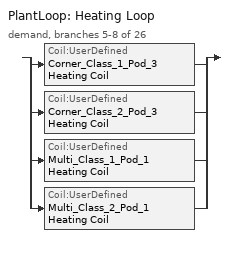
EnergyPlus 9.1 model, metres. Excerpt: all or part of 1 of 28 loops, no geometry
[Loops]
PlantLoop 'Heating Loop'
 demand, branches 5-8 of 26: split
  | Coil:UserDefined 'Corner_Class_1_Pod_3 Heating Coil'
  | Coil:UserDefined 'Corner_Class_2_Pod_3 Heating Coil'
  | Coil:UserDefined 'Multi_Class_1_Pod_1 Heating Coil'
  | Coil:UserDefined 'Multi_Class_2_Pod_1 Heating Coil'
[Coil:UserDefined] Number of air connections=1; Plant connection is used=Yes
Name | Model setup and sizing program calling manager | Overall model simulation program calling manager
Corner_Class_1_Pod_3 Heating Coil | Corner_Class_1_Pod_3 Heating Coil Init Program Manager | Corner_Class_1_Pod_3 Heating Coil Model Program Manager
Corner_Class_2_Pod_3 Heating Coil | Corner_Class_2_Pod_3 Heating Coil Init Program Manager | Corner_Class_2_Pod_3 Heating Coil Model Program Manager
Multi_Class_1_Pod_1 Heating Coil | Multi_Class_1_Pod_1 Heating Coil Init Program Manager | Multi_Class_1_Pod_1 Heating Coil Model Program Manager
Multi_Class_2_Pod_1 Heating Coil | Multi_Class_2_Pod_1 Heating Coil Init Program Manager | Multi_Class_2_Pod_1 Heating Coil Model Program Manager
[EnergyManagementSystem:Actuator]
Name | Actuated component control type | Actuated component type | Actuated component unique
Corner_Class_1_Pod_3_HWcoil_Air_MdotOut | Mass Flow Rate | Air Connection 1 | Corner_Class_1_Pod_3 Heating Coil
Corner_Class_1_Pod_3_HWcoil_Air_Tout | Outlet Temperature | Air Connection 1 | Corner_Class_1_Pod_3 Heating Coil
Corner_Class_1_Pod_3_HWcoil_Air_Wout | Outlet Humidity Ratio | Air Connection 1 | Corner_Class_1_Pod_3 Heating Coil
Corner_Class_1_Pod_3_HWcoil_Mdot_Max | Maximum Mass Flow Rate | Plant Connection | Corner_Class_1_Pod_3 Heating Coil
Corner_Class_1_Pod_3_HWcoil_Mdot_Min | Minimum Mass Flow Rate | Plant Connection | Corner_Class_1_Pod_3 Heating Coil
Corner_Class_1_Pod_3_HWcoil_Water_DesignVdot; Corner_Class_1_Pod_3_HWcoil_Water_MdotRequest | Design Volume Flow Rate | Plant Connection | Corner_Class_1_Pod_3 Heating Coil
Corner_Class_1_Pod_3_HWcoil_Water_Tout | Outlet Temperature | Plant Connection | Corner_Class_1_Pod_3 Heating Coil
Corner_Class_2_Pod_3_HWcoil_Air_MdotOut | Mass Flow Rate | Air Connection 1 | Corner_Class_2_Pod_3 Heating Coil
Corner_Class_2_Pod_3_HWcoil_Air_Tout | Outlet Temperature | Air Connection 1 | Corner_Class_2_Pod_3 Heating Coil
Corner_Class_2_Pod_3_HWcoil_Air_Wout | Outlet Humidity Ratio | Air Connection 1 | Corner_Class_2_Pod_3 Heating Coil
Corner_Class_2_Pod_3_HWcoil_Mdot_Max | Maximum Mass Flow Rate | Plant Connection | Corner_Class_2_Pod_3 Heating Coil
Corner_Class_2_Pod_3_HWcoil_Mdot_Min | Minimum Mass Flow Rate | Plant Connection | Corner_Class_2_Pod_3 Heating Coil
Corner_Class_2_Pod_3_HWcoil_Water_DesignVdot; Corner_Class_2_Pod_3_HWcoil_Water_MdotRequest | Design Volume Flow Rate | Plant Connection | Corner_Class_2_Pod_3 Heating Coil
Corner_Class_2_Pod_3_HWcoil_Water_Tout | Outlet Temperature | Plant Connection | Corner_Class_2_Pod_3 Heating Coil
Multi_Class_1_Pod_1_HWcoil_Air_MdotOut | Mass Flow Rate | Air Connection 1 | Multi_Class_1_Pod_1 Heating Coil
Multi_Class_1_Pod_1_HWcoil_Air_Tout | Outlet Temperature | Air Connection 1 | Multi_Class_1_Pod_1 Heating Coil
Multi_Class_1_Pod_1_HWcoil_Air_Wout | Outlet Humidity Ratio | Air Connection 1 | Multi_Class_1_Pod_1 Heating Coil
Multi_Class_1_Pod_1_HWcoil_Mdot_Max | Maximum Mass Flow Rate | Plant Connection | Multi_Class_1_Pod_1 Heating Coil
Multi_Class_1_Pod_1_HWcoil_Mdot_Min | Minimum Mass Flow Rate | Plant Connection | Multi_Class_1_Pod_1 Heating Coil
Multi_Class_1_Pod_1_HWcoil_Water_DesignVdot; Multi_Class_1_Pod_1_HWcoil_Water_MdotRequest | Design Volume Flow Rate | Plant Connection | Multi_Class_1_Pod_1 Heating Coil
Multi_Class_1_Pod_1_HWcoil_Water_Tout | Outlet Temperature | Plant Connection | Multi_Class_1_Pod_1 Heating Coil
Multi_Class_2_Pod_1_HWcoil_Air_MdotOut | Mass Flow Rate | Air Connection 1 | Multi_Class_2_Pod_1 Heating Coil
Multi_Class_2_Pod_1_HWcoil_Air_Tout | Outlet Temperature | Air Connection 1 | Multi_Class_2_Pod_1 Heating Coil
Multi_Class_2_Pod_1_HWcoil_Air_Wout | Outlet Humidity Ratio | Air Connection 1 | Multi_Class_2_Pod_1 Heating Coil
Multi_Class_2_Pod_1_HWcoil_Mdot_Max | Maximum Mass Flow Rate | Plant Connection | Multi_Class_2_Pod_1 Heating Coil
Multi_Class_2_Pod_1_HWcoil_Mdot_Min | Minimum Mass Flow Rate | Plant Connection | Multi_Class_2_Pod_1 Heating Coil
Multi_Class_2_Pod_1_HWcoil_Water_DesignVdot; Multi_Class_2_Pod_1_HWcoil_Water_MdotRequest | Design Volume Flow Rate | Plant Connection | Multi_Class_2_Pod_1 Heating Coil
Multi_Class_2_Pod_1_HWcoil_Water_Tout | Outlet Temperature | Plant Connection | Multi_Class_2_Pod_1 Heating Coil
[EnergyManagementSystem:InternalVariable]
Name | Internal data index key | Internal data type
Corner_Class_1_Pod_3_HWCoil_Air_Tinlet | Corner_Class_1_Pod_3 Heating Coil | Inlet Temperature for Air Connection 1
Corner_Class_1_Pod_3_HWCoil_Air_Winlet | Corner_Class_1_Pod_3 Heating Coil | Inlet Humidity Ratio for Air Connection 1
Corner_Class_1_Pod_3_HWCoil_Air_cp | Corner_Class_1_Pod_3 Heating Coil | Inlet Specific Heat for Air Connection 1
Corner_Class_1_Pod_3_HWCoil_Air_rho | Corner_Class_1_Pod_3 Heating Coil | Inlet Density for Air Connection 1
Corner_Class_1_Pod_3_HWCoil_Water_Tinlet | Corner_Class_1_Pod_3 Heating Coil | Inlet Temperature for Plant Connection
Corner_Class_1_Pod_3_HWCoil_Water_cp | Corner_Class_1_Pod_3 Heating Coil | Inlet Specific Heat for Plant Connection
Corner_Class_1_Pod_3_HWCoil_Water_rho | Corner_Class_1_Pod_3 Heating Coil | Inlet Density for Plant Connection
Corner_Class_2_Pod_3_HWCoil_Air_Tinlet | Corner_Class_2_Pod_3 Heating Coil | Inlet Temperature for Air Connection 1
Corner_Class_2_Pod_3_HWCoil_Air_Winlet | Corner_Class_2_Pod_3 Heating Coil | Inlet Humidity Ratio for Air Connection 1
Corner_Class_2_Pod_3_HWCoil_Air_cp | Corner_Class_2_Pod_3 Heating Coil | Inlet Specific Heat for Air Connection 1
Corner_Class_2_Pod_3_HWCoil_Air_rho | Corner_Class_2_Pod_3 Heating Coil | Inlet Density for Air Connection 1
Corner_Class_2_Pod_3_HWCoil_Water_Tinlet | Corner_Class_2_Pod_3 Heating Coil | Inlet Temperature for Plant Connection
Corner_Class_2_Pod_3_HWCoil_Water_cp | Corner_Class_2_Pod_3 Heating Coil | Inlet Specific Heat for Plant Connection
Corner_Class_2_Pod_3_HWCoil_Water_rho | Corner_Class_2_Pod_3 Heating Coil | Inlet Density for Plant Connection
Multi_Class_1_Pod_1_HWCoil_Air_Tinlet | Multi_Class_1_Pod_1 Heating Coil | Inlet Temperature for Air Connection 1
Multi_Class_1_Pod_1_HWCoil_Air_Winlet | Multi_Class_1_Pod_1 Heating Coil | Inlet Humidity Ratio for Air Connection 1
Multi_Class_1_Pod_1_HWCoil_Air_cp | Multi_Class_1_Pod_1 Heating Coil | Inlet Specific Heat for Air Connection 1
Multi_Class_1_Pod_1_HWCoil_Air_rho | Multi_Class_1_Pod_1 Heating Coil | Inlet Density for Air Connection 1
Multi_Class_1_Pod_1_HWCoil_Water_Tinlet | Multi_Class_1_Pod_1 Heating Coil | Inlet Temperature for Plant Connection
Multi_Class_1_Pod_1_HWCoil_Water_cp | Multi_Class_1_Pod_1 Heating Coil | Inlet Specific Heat for Plant Connection
Multi_Class_1_Pod_1_HWCoil_Water_rho | Multi_Class_1_Pod_1 Heating Coil | Inlet Density for Plant Connection
Multi_Class_2_Pod_1_HWCoil_Air_Tinlet | Multi_Class_2_Pod_1 Heating Coil | Inlet Temperature for Air Connection 1
Multi_Class_2_Pod_1_HWCoil_Air_Winlet | Multi_Class_2_Pod_1 Heating Coil | Inlet Humidity Ratio for Air Connection 1
Multi_Class_2_Pod_1_HWCoil_Air_cp | Multi_Class_2_Pod_1 Heating Coil | Inlet Specific Heat for Air Connection 1
Multi_Class_2_Pod_1_HWCoil_Air_rho | Multi_Class_2_Pod_1 Heating Coil | Inlet Density for Air Connection 1
Multi_Class_2_Pod_1_HWCoil_Water_Tinlet | Multi_Class_2_Pod_1 Heating Coil | Inlet Temperature for Plant Connection
Multi_Class_2_Pod_1_HWCoil_Water_cp | Multi_Class_2_Pod_1 Heating Coil | Inlet Specific Heat for Plant Connection
Multi_Class_2_Pod_1_HWCoil_Water_rho | Multi_Class_2_Pod_1 Heating Coil | Inlet Density for Plant Connection
[EnergyManagementSystem:MeteredOutputVariable] End use category=HeatingCoils; Group type=System; Resource type=EnergyTransfer; Units=J; Update frequency=SystemTimestep
Name | Ems program or subroutine | Ems variable
Corner_Class_1_Pod_3_H_Coil tot cool Energy | Corner_Class_1_Pod_3_HWCoil_ModelOuput | Corner_Class_1_Pod_3_HWcoil_tot_cool_Energy
Corner_Class_2_Pod_3_H_Coil tot cool Energy | Corner_Class_2_Pod_3_HWCoil_ModelOuput | Corner_Class_2_Pod_3_HWcoil_tot_cool_Energy
Multi_Class_1_Pod_1_H_Coil tot cool Energy | Multi_Class_1_Pod_1_HWCoil_ModelOuput | Multi_Class_1_Pod_1_HWcoil_tot_cool_Energy
Multi_Class_2_Pod_1_H_Coil tot cool Energy | Multi_Class_2_Pod_1_HWCoil_ModelOuput | Multi_Class_2_Pod_1_HWcoil_tot_cool_Energy
[EnergyManagementSystem:OutputVariable] Type of data in variable=Averaged; Units=W; Update frequency=SystemTimestep
Name | Ems program or subroutine | Ems variable
Corner_Class_1_Pod_3 HW Coil Total Cooling Rate | Corner_Class_1_Pod_3_HWCoil_ModelOuput | Corner_Class_1_Pod_3_HWcoil_tot_cool_Power
Corner_Class_2_Pod_3 HW Coil Total Cooling Rate | Corner_Class_2_Pod_3_HWCoil_ModelOuput | Corner_Class_2_Pod_3_HWcoil_tot_cool_Power
Multi_Class_1_Pod_1 HW Coil Total Cooling Rate | Multi_Class_1_Pod_1_HWCoil_ModelOuput | Multi_Class_1_Pod_1_HWcoil_tot_cool_Power
Multi_Class_2_Pod_1 HW Coil Total Cooling Rate | Multi_Class_2_Pod_1_HWCoil_ModelOuput | Multi_Class_2_Pod_1_HWcoil_tot_cool_Power
[EnergyManagementSystem:Program]
Corner_Class_1_Pod_3_HWCoil_ModelInput: Set Corner_Class_1_Pod_3_HWCoil_Air_Mdot =0.75*Corner_Class_1_Pod_3_HWCoil_Air_rho*On_Off; Set Corner_Class_1_Pod_3_HWcoil_Water_Mdot     = HeatingCoil_mcCornerClass1Pod3; Set Corner_Class_1_Pod_3_HWCoil_Coil_Eff       = 0.7
Corner_Class_1_Pod_3_HWCoil_ModelOuput: Set Corner_Class_1_Pod_3_HWcoil_Water_MdotRequest = Corner_Class_1_Pod_3_HWcoil_Water_Mdot; Set Corner_Class_1_Pod_3_HWcoil_Air_Tout          = Corner_Class_1_Pod_3_HWcoil_Air_Toutlet; Set Corner_Class_1_Pod_3_HWcoil_Air_Wout          = Corner_Class_1_Pod_3_HWcoil_Air_Woutlet; Set Corner_Class_1_Pod_3_HWcoil_tot_cool_Power    = Corner_Class_1_Pod_3_HWcoil_Tot_Cool_Power; Set Corner_Class_1_Pod_3_HWcoil_tot_cool_Energy   = Corner_Class_1_Pod_3_HWcoil_Tot_Cool_Power * SystemTimestep * 3600; Set Corner_Class_1_Pod_3_HWcoil_Air_MdotOut       = Corner_Class_1_Pod_3_HWcoil_Air_Mdot; Set Corner_Class_1_Pod_3_HWcoil_Water_Tout        = Corner_Class_1_Pod_3_HWcoil_Water_Toutlet
Corner_Class_1_Pod_3_HW_Coil_Sim_Model: IF Corner_Class_1_Pod_3_HWCoil_Air_Mdot == 0.0; SET Corner_Class_1_Pod_3_HWCoil_Air_Toutlet = Corner_Class_1_Pod_3_HWCoil_Air_Tinlet; SET Corner_Class_1_Pod_3_HWCoil_Air_Woutlet = Corner_Class_1_Pod_3_HWCoil_Air_Winlet; Set Corner_Class_1_Pod_3_HWCoil_Air_MdotOut = Corner_Class_1_Pod_3_HWCoil_Air_Mdot; Set Corner_Class_1_Pod_3_HWCoil_tot_heat_Power = 0.0; Set Corner_Class_1_Pod_3_HWCoil_Water_Toutlet = Corner_Class_1_Pod_3_HWCoil_Water_Tinlet; RETURN; ENDIF; If Corner_Class_1_Pod_3_HWcoil_Water_Mdot <= 0.0; SET Corner_Class_1_Pod_3_HWcoil_Air_Toutlet = Corner_Class_1_Pod_3_HWcoil_Air_Tinlet; SET Corner_Class_1_Pod_3_HWcoil_Air_Woutlet = Corner_Class_1_Pod_3_HWcoil_Air_Winlet; Set Corner_Class_1_Pod_3_HWcoil_Air_MdotOut = Corner_Class_1_Pod_3_HWcoil_Air_Mdot; Set Corner_Class_1_Pod_3_HWcoil_tot_cool_Power = 0.0; Set Corner_Class_1_Pod_3_HWcoil_Water_Toutlet = Corner_Class_1_Pod_3_HWCoil_Acd * Corner_Class_1_Pod_3_HWCoil_Water_Tout_internal + Corner_Class_1_Pod_3_HWCoil_Bcd* ((Corner_Class_1_Pod_3_HWCoil_UA/Corner_Class_1_Pod_3_HWCoil_Water_cp) * Corner_Class_1_Pod_3_HWCoil_Air_Toutlet); RETURN; ENDIF; Set AirIn_Enth     = @HFnTdbW Corner_Class_1_Pod_3_HWCoil_Air_Tinlet Corner_Class_1_Pod_3_HWCoil_Air_Winlet; Set AirOut_Enth_Limit = @HFnTdbW Corner_Class_1_Pod_3_HWCoil_Water_Tinlet Corner_Class_1_Pod_3_HWCoil_Air_Winlet; Set MaxQdot      = Corner_Class_1_Pod_3_HWCoil_Coil_Eff * Corner_Class_1_Pod_3_HWCoil_Air_Mdot * (AirOut_Enth_Limit - AirIn_Enth ); Set Air_HoutSP = @HFnTdbW Corner_Class_1_Pod_3_HWCoil_Air_Tsp Corner_Class_1_Pod_3_HWcoil_Air_Woutlet; Set Qdot_SP    = Corner_Class_1_Pod_3_HWCoil_Air_Mdot * (Air_HoutSP - AirIn_Enth ); IF Qdot_SP > MaxQdot; Set Air_Hout = AirIn_Enth + (MaxQdot/Corner_Class_1_Pod_3_HWCoil_Air_Mdot); ELSE; Set Air_Hout = Air_HoutSP; ENDIF; Set Real_Air_Hout = 1*Air_Hout; Set temp = Corner_Class_1_Pod_3_HWCoil_Air_Toutlet; Set Corner_Class_1_Pod_3_HWCoil_Air_Toutlet =  Corner_Class_1_Pod_3_HWCoil_Asad * temp +Corner_Class_1_Pod_3_HWCoil_Bsad* ( Corner_Class_1_Pod_3_HWCoil_Water_Toutlet + Corner_Class_1_Pod_3_HWCoil_InletCoeff*Corner_Class_1_Pod_3_HWCoil_Air_Tinlet); IF  (Corner_Class_1_Pod_3_HWCoil_Water_Mdot < Corner_Class_1_Pod_3_HWCoil_Water_Mdot_Max); Set Corner_Class_1_Pod_3_HWCoil_Water_Toutlet = Corner_Class_1_Pod_3_HWCoil_Acd * Corner_Class_1_Pod_3_HWCoil_Water_Tout_internal + Corner_Class_1_Pod_3_HWCoil_Bcd * (Corner_Class_1_Pod_3_HWCoil_Water_Mdot*(Corner_Class_1_Pod_3_HWCoil_Water_Tinlet - Corner_Class_1_Pod_3_HWCoil_Water_Tout_internal) + (Corner_Class_1_Pod_3_HWCoil_UA/Corner_Class_1_Pod_3_HWCoil_Water_cp) * temp ); ELSE; Set Corner_Class_1_Pod_3_HWCoil_Water_Toutlet = Corner_Class_1_Pod_3_HWCoil_Acd * Corner_Class_1_Pod_3_HWCoil_Water_Tout_internal + Corner_Class_1_Pod_3_HWCoil_Bcd * (Corner_Class_1_Pod_3_HWCoil_Water_Mdot_Max*(Corner_Class_1_Pod_3_HWCoil_Water_Tinlet - Corner_Class_1_Pod_3_HWCoil_Water_Tout_internal) + (Corner_Class_1_Pod_3_HWCoil_UA/Corner_Class_1_Pod_3_HWCoil_Water_cp) * temp ); ENDIF; Set ActualQdot  = Corner_Class_1_Pod_3_HWCoil_Air_Mdot * (AirIn_Enth   - Air_Hout); Set Corner_Class_1_Pod_3_HWCoil_tot_heat_Power = ActualQdot
Corner_Class_1_Pod_3_H_InitSimpleCoilModel: Set Corner_Class_1_Pod_3_HWLoopExitTemp = 7.0; Set Corner_Class_1_Pod_3_HWLoopDeltaTemp = 4.0; Set Corner_Class_1_Pod_3_HWcoil_WATER_Mdot_Min = 0.0; Set Corner_Class_1_Pod_3_HWcoil_WATER_Mdot_Max = 2; Set Ts = 60; Set Corner_Class_1_Pod_3_HWCoil_U = 500; Set Corner_Class_1_Pod_3_HWCoil_A = 5; Set Corner_Class_1_Pod_3_HWCoil_UA = Corner_Class_1_Pod_3_HWCoil_U*Corner_Class_1_Pod_3_HWCoil_A; Set C_coil_air = 20000; Set C_coil_water = 400000; Set Asa = -1*(Corner_Class_1_Pod_3_HWCoil_UA + 0.75*Corner_Class_1_Pod_3_HWCoil_Air_cp)/(C_coil_air); Set Bsa = (Corner_Class_1_Pod_3_HWCoil_UA)/(C_coil_air); Set Corner_Class_1_Pod_3_HWCoil_Asad = @Exp (Asa * Ts ); Set Corner_Class_1_Pod_3_HWCoil_Bsad =  ((Corner_Class_1_Pod_3_HWCoil_Asad -1) * Bsa)/Asa; Set Ac = -1*(Corner_Class_1_Pod_3_HWCoil_UA)/(C_coil_water); Set Bc = (Corner_Class_1_Pod_3_HWcoil_Water_cp)/(C_coil_water); Set Corner_Class_1_Pod_3_HWCoil_Acd = @Exp (Ac * Ts ); Set Corner_Class_1_Pod_3_HWCoil_Bcd = ((Corner_Class_1_Pod_3_HWCoil_Acd -1) * Bc)/Ac; SET Corner_Class_1_Pod_3_HWCOIL_TOT_COOL_POWER    = 0; Set Corner_Class_1_Pod_3_HWCoil_InletCoeff  = (0.75*Corner_Class_1_Pod_3_HWCoil_Air_cp/Corner_Class_1_Pod_3_HWCoil_UA)
Corner_Class_2_Pod_3_HWCoil_ModelInput: Set Corner_Class_2_Pod_3_HWCoil_Air_Mdot =0.75*Corner_Class_2_Pod_3_HWCoil_Air_rho*On_Off; Set Corner_Class_2_Pod_3_HWcoil_Water_Mdot     = HeatingCoil_mcCornerClass2Pod3; Set Corner_Class_2_Pod_3_HWCoil_Coil_Eff       = 0.7
Corner_Class_2_Pod_3_HWCoil_ModelOuput: Set Corner_Class_2_Pod_3_HWcoil_Water_MdotRequest = Corner_Class_2_Pod_3_HWcoil_Water_Mdot; Set Corner_Class_2_Pod_3_HWcoil_Air_Tout          = Corner_Class_2_Pod_3_HWcoil_Air_Toutlet; Set Corner_Class_2_Pod_3_HWcoil_Air_Wout          = Corner_Class_2_Pod_3_HWcoil_Air_Woutlet; Set Corner_Class_2_Pod_3_HWcoil_tot_cool_Power    = Corner_Class_2_Pod_3_HWcoil_Tot_Cool_Power; Set Corner_Class_2_Pod_3_HWcoil_tot_cool_Energy   = Corner_Class_2_Pod_3_HWcoil_Tot_Cool_Power * SystemTimestep * 3600; Set Corner_Class_2_Pod_3_HWcoil_Air_MdotOut       = Corner_Class_2_Pod_3_HWcoil_Air_Mdot; Set Corner_Class_2_Pod_3_HWcoil_Water_Tout        = Corner_Class_2_Pod_3_HWcoil_Water_Toutlet
Corner_Class_2_Pod_3_HW_Coil_Sim_Model: IF Corner_Class_2_Pod_3_HWCoil_Air_Mdot == 0.0; SET Corner_Class_2_Pod_3_HWCoil_Air_Toutlet = Corner_Class_2_Pod_3_HWCoil_Air_Tinlet; SET Corner_Class_2_Pod_3_HWCoil_Air_Woutlet = Corner_Class_2_Pod_3_HWCoil_Air_Winlet; Set Corner_Class_2_Pod_3_HWCoil_Air_MdotOut = Corner_Class_2_Pod_3_HWCoil_Air_Mdot; Set Corner_Class_2_Pod_3_HWCoil_tot_heat_Power = 0.0; Set Corner_Class_2_Pod_3_HWCoil_Water_Toutlet = Corner_Class_2_Pod_3_HWCoil_Water_Tinlet; RETURN; ENDIF; If Corner_Class_2_Pod_3_HWcoil_Water_Mdot <= 0.0; SET Corner_Class_2_Pod_3_HWcoil_Air_Toutlet = Corner_Class_2_Pod_3_HWcoil_Air_Tinlet; SET Corner_Class_2_Pod_3_HWcoil_Air_Woutlet = Corner_Class_2_Pod_3_HWcoil_Air_Winlet; Set Corner_Class_2_Pod_3_HWcoil_Air_MdotOut = Corner_Class_2_Pod_3_HWcoil_Air_Mdot; Set Corner_Class_2_Pod_3_HWcoil_tot_cool_Power = 0.0; Set Corner_Class_2_Pod_3_HWcoil_Water_Toutlet = Corner_Class_2_Pod_3_HWCoil_Acd * Corner_Class_2_Pod_3_HWCoil_Water_Tout_internal + Corner_Class_2_Pod_3_HWCoil_Bcd* ((Corner_Class_2_Pod_3_HWCoil_UA/Corner_Class_2_Pod_3_HWCoil_Water_cp) * Corner_Class_2_Pod_3_HWCoil_Air_Toutlet); RETURN; ENDIF; Set AirIn_Enth     = @HFnTdbW Corner_Class_2_Pod_3_HWCoil_Air_Tinlet Corner_Class_2_Pod_3_HWCoil_Air_Winlet; Set AirOut_Enth_Limit = @HFnTdbW Corner_Class_2_Pod_3_HWCoil_Water_Tinlet Corner_Class_2_Pod_3_HWCoil_Air_Winlet; Set MaxQdot      = Corner_Class_2_Pod_3_HWCoil_Coil_Eff * Corner_Class_2_Pod_3_HWCoil_Air_Mdot * (AirOut_Enth_Limit - AirIn_Enth ); Set Air_HoutSP = @HFnTdbW Corner_Class_2_Pod_3_HWCoil_Air_Tsp Corner_Class_2_Pod_3_HWcoil_Air_Woutlet; Set Qdot_SP    = Corner_Class_2_Pod_3_HWCoil_Air_Mdot * (Air_HoutSP - AirIn_Enth ); IF Qdot_SP > MaxQdot; Set Air_Hout = AirIn_Enth + (MaxQdot/Corner_Class_2_Pod_3_HWCoil_Air_Mdot); ELSE; Set Air_Hout = Air_HoutSP; ENDIF; Set Real_Air_Hout = 1*Air_Hout; Set temp = Corner_Class_2_Pod_3_HWCoil_Air_Toutlet; Set Corner_Class_2_Pod_3_HWCoil_Air_Toutlet =  Corner_Class_2_Pod_3_HWCoil_Asad * temp +Corner_Class_2_Pod_3_HWCoil_Bsad* ( Corner_Class_2_Pod_3_HWCoil_Water_Toutlet + Corner_Class_2_Pod_3_HWCoil_InletCoeff*Corner_Class_2_Pod_3_HWCoil_Air_Tinlet); IF  (Corner_Class_2_Pod_3_HWCoil_Water_Mdot < Corner_Class_2_Pod_3_HWCoil_Water_Mdot_Max); Set Corner_Class_2_Pod_3_HWCoil_Water_Toutlet = Corner_Class_2_Pod_3_HWCoil_Acd * Corner_Class_2_Pod_3_HWCoil_Water_Tout_internal + Corner_Class_2_Pod_3_HWCoil_Bcd * (Corner_Class_2_Pod_3_HWCoil_Water_Mdot*(Corner_Class_2_Pod_3_HWCoil_Water_Tinlet - Corner_Class_2_Pod_3_HWCoil_Water_Tout_internal) + (Corner_Class_2_Pod_3_HWCoil_UA/Corner_Class_2_Pod_3_HWCoil_Water_cp) * temp ); ELSE; Set Corner_Class_2_Pod_3_HWCoil_Water_Toutlet = Corner_Class_2_Pod_3_HWCoil_Acd * Corner_Class_2_Pod_3_HWCoil_Water_Tout_internal + Corner_Class_2_Pod_3_HWCoil_Bcd * (Corner_Class_2_Pod_3_HWCoil_Water_Mdot_Max*(Corner_Class_2_Pod_3_HWCoil_Water_Tinlet - Corner_Class_2_Pod_3_HWCoil_Water_Tout_internal) + (Corner_Class_2_Pod_3_HWCoil_UA/Corner_Class_2_Pod_3_HWCoil_Water_cp) * temp ); ENDIF; Set ActualQdot  = Corner_Class_2_Pod_3_HWCoil_Air_Mdot * (AirIn_Enth   - Air_Hout); Set Corner_Class_2_Pod_3_HWCoil_tot_heat_Power = ActualQdot
Corner_Class_2_Pod_3_H_InitSimpleCoilModel: Set Corner_Class_2_Pod_3_HWLoopExitTemp = 7.0; Set Corner_Class_2_Pod_3_HWLoopDeltaTemp = 4.0; Set Corner_Class_2_Pod_3_HWcoil_WATER_Mdot_Min = 0.0; Set Corner_Class_2_Pod_3_HWcoil_WATER_Mdot_Max = 2; Set Ts = 60; Set Corner_Class_2_Pod_3_HWCoil_U = 500; Set Corner_Class_2_Pod_3_HWCoil_A = 5; Set Corner_Class_2_Pod_3_HWCoil_UA = Corner_Class_2_Pod_3_HWCoil_U*Corner_Class_2_Pod_3_HWCoil_A; Set C_coil_air = 20000; Set C_coil_water = 400000; Set Asa = -1*(Corner_Class_2_Pod_3_HWCoil_UA + 0.75*Corner_Class_2_Pod_3_HWCoil_Air_cp)/(C_coil_air); Set Bsa = (Corner_Class_2_Pod_3_HWCoil_UA)/(C_coil_air); Set Corner_Class_2_Pod_3_HWCoil_Asad = @Exp (Asa * Ts ); Set Corner_Class_2_Pod_3_HWCoil_Bsad =  ((Corner_Class_2_Pod_3_HWCoil_Asad -1) * Bsa)/Asa; Set Ac = -1*(Corner_Class_2_Pod_3_HWCoil_UA)/(C_coil_water); Set Bc = (Corner_Class_2_Pod_3_HWcoil_Water_cp)/(C_coil_water); Set Corner_Class_2_Pod_3_HWCoil_Acd = @Exp (Ac * Ts ); Set Corner_Class_2_Pod_3_HWCoil_Bcd = ((Corner_Class_2_Pod_3_HWCoil_Acd -1) * Bc)/Ac; SET Corner_Class_2_Pod_3_HWCOIL_TOT_COOL_POWER    = 0; Set Corner_Class_2_Pod_3_HWCoil_InletCoeff  = (0.75*Corner_Class_2_Pod_3_HWCoil_Air_cp/Corner_Class_2_Pod_3_HWCoil_UA)
Multi_Class_1_Pod_1_HWCoil_ModelInput: Set Multi_Class_1_Pod_1_HWCoil_Air_Mdot = 6*Multi_Class_1_Pod_1_HWCoil_Air_rho*On_Off; Set Multi_Class_1_Pod_1_HWcoil_Water_Mdot     = HeatingCoil_mcMultiClass1Pod1; Set Multi_Class_1_Pod_1_HWCoil_Coil_Eff       = 0.7
Multi_Class_1_Pod_1_HWCoil_ModelOuput: Set Multi_Class_1_Pod_1_HWcoil_Water_MdotRequest = Multi_Class_1_Pod_1_HWcoil_Water_Mdot; Set Multi_Class_1_Pod_1_HWcoil_Air_Tout          = Multi_Class_1_Pod_1_HWcoil_Air_Toutlet; Set Multi_Class_1_Pod_1_HWcoil_Air_Wout          = Multi_Class_1_Pod_1_HWcoil_Air_Woutlet; Set Multi_Class_1_Pod_1_HWcoil_tot_cool_Power    = Multi_Class_1_Pod_1_HWcoil_Tot_Cool_Power; Set Multi_Class_1_Pod_1_HWcoil_tot_cool_Energy   = Multi_Class_1_Pod_1_HWcoil_Tot_Cool_Power * SystemTimestep * 3600; Set Multi_Class_1_Pod_1_HWcoil_Air_MdotOut       = Multi_Class_1_Pod_1_HWcoil_Air_Mdot; Set Multi_Class_1_Pod_1_HWcoil_Water_Tout        = Multi_Class_1_Pod_1_HWcoil_Water_Toutlet
Multi_Class_1_Pod_1_HW_Coil_Sim_Model: IF Multi_Class_1_Pod_1_HWCoil_Air_Mdot == 0.0; SET Multi_Class_1_Pod_1_HWCoil_Air_Toutlet = Multi_Class_1_Pod_1_HWCoil_Air_Tinlet; SET Multi_Class_1_Pod_1_HWCoil_Air_Woutlet = Multi_Class_1_Pod_1_HWCoil_Air_Winlet; Set Multi_Class_1_Pod_1_HWCoil_Air_MdotOut = Multi_Class_1_Pod_1_HWCoil_Air_Mdot; Set Multi_Class_1_Pod_1_HWCoil_tot_heat_Power = 0.0; Set Multi_Class_1_Pod_1_HWCoil_Water_Toutlet = Multi_Class_1_Pod_1_HWCoil_Water_Tinlet; RETURN; ENDIF; If Multi_Class_1_Pod_1_HWcoil_Water_Mdot <= 0.0; SET Multi_Class_1_Pod_1_HWcoil_Air_Toutlet = Multi_Class_1_Pod_1_HWcoil_Air_Tinlet; SET Multi_Class_1_Pod_1_HWcoil_Air_Woutlet = Multi_Class_1_Pod_1_HWcoil_Air_Winlet; Set Multi_Class_1_Pod_1_HWcoil_Air_MdotOut = Multi_Class_1_Pod_1_HWcoil_Air_Mdot; Set Multi_Class_1_Pod_1_HWcoil_tot_cool_Power = 0.0; Set Multi_Class_1_Pod_1_HWcoil_Water_Toutlet = Multi_Class_1_Pod_1_HWCoil_Acd * Multi_Class_1_Pod_1_HWCoil_Water_Tout_internal + Multi_Class_1_Pod_1_HWCoil_Bcd* ((Multi_Class_1_Pod_1_HWCoil_UA/Multi_Class_1_Pod_1_HWCoil_Water_cp) * Multi_Class_1_Pod_1_HWCoil_Air_Toutlet); RETURN; ENDIF; Set AirIn_Enth     = @HFnTdbW Multi_Class_1_Pod_1_HWCoil_Air_Tinlet Multi_Class_1_Pod_1_HWCoil_Air_Winlet; Set AirOut_Enth_Limit = @HFnTdbW Multi_Class_1_Pod_1_HWCoil_Water_Tinlet Multi_Class_1_Pod_1_HWCoil_Air_Winlet; Set MaxQdot      = Multi_Class_1_Pod_1_HWCoil_Coil_Eff * Multi_Class_1_Pod_1_HWCoil_Air_Mdot * (AirOut_Enth_Limit - AirIn_Enth ); Set Air_HoutSP = @HFnTdbW Multi_Class_1_Pod_1_HWCoil_Air_Tsp Multi_Class_1_Pod_1_HWcoil_Air_Woutlet; Set Qdot_SP    = Multi_Class_1_Pod_1_HWCoil_Air_Mdot * (Air_HoutSP - AirIn_Enth ); IF Qdot_SP > MaxQdot; Set Air_Hout = AirIn_Enth + (MaxQdot/Multi_Class_1_Pod_1_HWCoil_Air_Mdot); ELSE; Set Air_Hout = Air_HoutSP; ENDIF; Set Real_Air_Hout = 1*Air_Hout; Set temp = Multi_Class_1_Pod_1_HWCoil_Air_Toutlet; Set Multi_Class_1_Pod_1_HWCoil_Air_Toutlet =  Multi_Class_1_Pod_1_HWCoil_Asad * temp +Multi_Class_1_Pod_1_HWCoil_Bsad* ( Multi_Class_1_Pod_1_HWCoil_Water_Toutlet + Multi_Class_1_Pod_1_HWCoil_InletCoeff*Multi_Class_1_Pod_1_HWCoil_Air_Tinlet); IF  (Multi_Class_1_Pod_1_HWCoil_Water_Mdot < Multi_Class_1_Pod_1_HWCoil_Water_Mdot_Max); Set Multi_Class_1_Pod_1_HWCoil_Water_Toutlet = Multi_Class_1_Pod_1_HWCoil_Acd * Multi_Class_1_Pod_1_HWCoil_Water_Tout_internal + Multi_Class_1_Pod_1_HWCoil_Bcd * (Multi_Class_1_Pod_1_HWCoil_Water_Mdot*(Multi_Class_1_Pod_1_HWCoil_Water_Tinlet - Multi_Class_1_Pod_1_HWCoil_Water_Tout_internal) + (Multi_Class_1_Pod_1_HWCoil_UA/Multi_Class_1_Pod_1_HWCoil_Water_cp) * temp ); ELSE; Set Multi_Class_1_Pod_1_HWCoil_Water_Toutlet = Multi_Class_1_Pod_1_HWCoil_Acd * Multi_Class_1_Pod_1_HWCoil_Water_Tout_internal + Multi_Class_1_Pod_1_HWCoil_Bcd * (Multi_Class_1_Pod_1_HWCoil_Water_Mdot_Max*(Multi_Class_1_Pod_1_HWCoil_Water_Tinlet - Multi_Class_1_Pod_1_HWCoil_Water_Tout_internal) + (Multi_Class_1_Pod_1_HWCoil_UA/Multi_Class_1_Pod_1_HWCoil_Water_cp) * temp ); ENDIF; Set ActualQdot  = Multi_Class_1_Pod_1_HWCoil_Air_Mdot * (AirIn_Enth   - Air_Hout); Set Multi_Class_1_Pod_1_HWCoil_tot_heat_Power = ActualQdot
Multi_Class_1_Pod_1_H_InitSimpleCoilModel: Set Multi_Class_1_Pod_1_HWLoopExitTemp = 7.0; Set Multi_Class_1_Pod_1_HWLoopDeltaTemp = 4.0; Set Multi_Class_1_Pod_1_HWcoil_WATER_Mdot_Min = 0.0; Set Multi_Class_1_Pod_1_HWcoil_WATER_Mdot_Max = 2; Set Ts = 60; Set Multi_Class_1_Pod_1_HWCoil_U = 500; Set Multi_Class_1_Pod_1_HWCoil_A = 8; Set Multi_Class_1_Pod_1_HWCoil_UA = Multi_Class_1_Pod_1_HWCoil_U*Multi_Class_1_Pod_1_HWCoil_A; Set C_coil_air = 20000; Set C_coil_water = 400000; Set Asa = -1*(Multi_Class_1_Pod_1_HWCoil_UA + 6*Multi_Class_1_Pod_1_HWCoil_Air_rho*Multi_Class_1_Pod_1_HWCoil_Air_cp)/(C_coil_air); Set Bsa = (Multi_Class_1_Pod_1_HWCoil_UA)/(C_coil_air); Set Multi_Class_1_Pod_1_HWCoil_Asad = @Exp (Asa * Ts ); Set Multi_Class_1_Pod_1_HWCoil_Bsad =  ((Multi_Class_1_Pod_1_HWCoil_Asad -1) * Bsa)/Asa; Set Ac = -1*(Multi_Class_1_Pod_1_HWCoil_UA)/(C_coil_water); Set Bc = (Multi_Class_1_Pod_1_HWcoil_Water_cp)/(C_coil_water); Set Multi_Class_1_Pod_1_HWCoil_Acd = @Exp (Ac * Ts ); Set Multi_Class_1_Pod_1_HWCoil_Bcd = ((Multi_Class_1_Pod_1_HWCoil_Acd -1) * Bc)/Ac; SET Multi_Class_1_Pod_1_HWCOIL_TOT_COOL_POWER    = 0; Set Multi_Class_1_Pod_1_HWCoil_InletCoeff  = (6*Multi_Class_1_Pod_1_HWCoil_Air_cp/Multi_Class_1_Pod_1_HWCoil_UA)
Multi_Class_2_Pod_1_HWCoil_ModelInput: Set Multi_Class_2_Pod_1_HWCoil_Air_Mdot = 1.3*Multi_Class_2_Pod_1_HWCoil_Air_rho*On_Off; Set Multi_Class_2_Pod_1_HWcoil_Water_Mdot     = HeatingCoil_mcMultiClass2Pod1; Set Multi_Class_2_Pod_1_HWCoil_Coil_Eff       = 0.7
Multi_Class_2_Pod_1_HWCoil_ModelOuput: Set Multi_Class_2_Pod_1_HWcoil_Water_MdotRequest = Multi_Class_2_Pod_1_HWcoil_Water_Mdot; Set Multi_Class_2_Pod_1_HWcoil_Air_Tout          = Multi_Class_2_Pod_1_HWcoil_Air_Toutlet; Set Multi_Class_2_Pod_1_HWcoil_Air_Wout          = Multi_Class_2_Pod_1_HWcoil_Air_Woutlet; Set Multi_Class_2_Pod_1_HWcoil_tot_cool_Power    = Multi_Class_2_Pod_1_HWcoil_Tot_Cool_Power; Set Multi_Class_2_Pod_1_HWcoil_tot_cool_Energy   = Multi_Class_2_Pod_1_HWcoil_Tot_Cool_Power * SystemTimestep * 3600; Set Multi_Class_2_Pod_1_HWcoil_Air_MdotOut       = Multi_Class_2_Pod_1_HWcoil_Air_Mdot; Set Multi_Class_2_Pod_1_HWcoil_Water_Tout        = Multi_Class_2_Pod_1_HWcoil_Water_Toutlet
Multi_Class_2_Pod_1_HW_Coil_Sim_Model: IF Multi_Class_2_Pod_1_HWCoil_Air_Mdot == 0.0; SET Multi_Class_2_Pod_1_HWCoil_Air_Toutlet = Multi_Class_2_Pod_1_HWCoil_Air_Tinlet; SET Multi_Class_2_Pod_1_HWCoil_Air_Woutlet = Multi_Class_2_Pod_1_HWCoil_Air_Winlet; Set Multi_Class_2_Pod_1_HWCoil_Air_MdotOut = Multi_Class_2_Pod_1_HWCoil_Air_Mdot; Set Multi_Class_2_Pod_1_HWCoil_tot_heat_Power = 0.0; Set Multi_Class_2_Pod_1_HWCoil_Water_Toutlet = Multi_Class_2_Pod_1_HWCoil_Water_Tinlet; RETURN; ENDIF; If Multi_Class_2_Pod_1_HWcoil_Water_Mdot <= 0.0; SET Multi_Class_2_Pod_1_HWcoil_Air_Toutlet = Multi_Class_2_Pod_1_HWcoil_Air_Tinlet; SET Multi_Class_2_Pod_1_HWcoil_Air_Woutlet = Multi_Class_2_Pod_1_HWcoil_Air_Winlet; Set Multi_Class_2_Pod_1_HWcoil_Air_MdotOut = Multi_Class_2_Pod_1_HWcoil_Air_Mdot; Set Multi_Class_2_Pod_1_HWcoil_tot_cool_Power = 0.0; Set Multi_Class_2_Pod_1_HWcoil_Water_Toutlet = Multi_Class_2_Pod_1_HWCoil_Acd * Multi_Class_2_Pod_1_HWCoil_Water_Tout_internal + Multi_Class_2_Pod_1_HWCoil_Bcd* ((Multi_Class_2_Pod_1_HWCoil_UA/Multi_Class_2_Pod_1_HWCoil_Water_cp) * Multi_Class_2_Pod_1_HWCoil_Air_Toutlet); RETURN; ENDIF; Set AirIn_Enth     = @HFnTdbW Multi_Class_2_Pod_1_HWCoil_Air_Tinlet Multi_Class_2_Pod_1_HWCoil_Air_Winlet; Set AirOut_Enth_Limit = @HFnTdbW Multi_Class_2_Pod_1_HWCoil_Water_Tinlet Multi_Class_2_Pod_1_HWCoil_Air_Winlet; Set MaxQdot      = Multi_Class_2_Pod_1_HWCoil_Coil_Eff * Multi_Class_2_Pod_1_HWCoil_Air_Mdot * (AirOut_Enth_Limit - AirIn_Enth ); Set Air_HoutSP = @HFnTdbW Multi_Class_2_Pod_1_HWCoil_Air_Tsp Multi_Class_2_Pod_1_HWcoil_Air_Woutlet; Set Qdot_SP    = Multi_Class_2_Pod_1_HWCoil_Air_Mdot * (Air_HoutSP - AirIn_Enth ); IF Qdot_SP > MaxQdot; Set Air_Hout = AirIn_Enth + (MaxQdot/Multi_Class_2_Pod_1_HWCoil_Air_Mdot); ELSE; Set Air_Hout = Air_HoutSP; ENDIF; Set Real_Air_Hout = 1*Air_Hout; Set temp = Multi_Class_2_Pod_1_HWCoil_Air_Toutlet; Set Multi_Class_2_Pod_1_HWCoil_Air_Toutlet =  Multi_Class_2_Pod_1_HWCoil_Asad * temp +Multi_Class_2_Pod_1_HWCoil_Bsad* ( Multi_Class_2_Pod_1_HWCoil_Water_Toutlet + Multi_Class_2_Pod_1_HWCoil_InletCoeff*Multi_Class_2_Pod_1_HWCoil_Air_Tinlet); IF  (Multi_Class_2_Pod_1_HWCoil_Water_Mdot < Multi_Class_2_Pod_1_HWCoil_Water_Mdot_Max); Set Multi_Class_2_Pod_1_HWCoil_Water_Toutlet = Multi_Class_2_Pod_1_HWCoil_Acd * Multi_Class_2_Pod_1_HWCoil_Water_Tout_internal + Multi_Class_2_Pod_1_HWCoil_Bcd * (Multi_Class_2_Pod_1_HWCoil_Water_Mdot*(Multi_Class_2_Pod_1_HWCoil_Water_Tinlet - Multi_Class_2_Pod_1_HWCoil_Water_Tout_internal) + (Multi_Class_2_Pod_1_HWCoil_UA/Multi_Class_2_Pod_1_HWCoil_Water_cp) * temp ); ELSE; Set Multi_Class_2_Pod_1_HWCoil_Water_Toutlet = Multi_Class_2_Pod_1_HWCoil_Acd * Multi_Class_2_Pod_1_HWCoil_Water_Tout_internal + Multi_Class_2_Pod_1_HWCoil_Bcd * (Multi_Class_2_Pod_1_HWCoil_Water_Mdot_Max*(Multi_Class_2_Pod_1_HWCoil_Water_Tinlet - Multi_Class_2_Pod_1_HWCoil_Water_Tout_internal) + (Multi_Class_2_Pod_1_HWCoil_UA/Multi_Class_2_Pod_1_HWCoil_Water_cp) * temp ); ENDIF; Set ActualQdot  = Multi_Class_2_Pod_1_HWCoil_Air_Mdot * (AirIn_Enth   - Air_Hout); Set Multi_Class_2_Pod_1_HWCoil_tot_heat_Power = ActualQdot
Multi_Class_2_Pod_1_H_InitSimpleCoilModel: Set Multi_Class_2_Pod_1_HWLoopExitTemp = 7.0; Set Multi_Class_2_Pod_1_HWLoopDeltaTemp = 4.0; Set Multi_Class_2_Pod_1_HWcoil_WATER_Mdot_Min = 0.0; Set Multi_Class_2_Pod_1_HWcoil_WATER_Mdot_Max = 2; Set Ts = 60; Set Multi_Class_2_Pod_1_HWCoil_U = 500; Set Multi_Class_2_Pod_1_HWCoil_A = 4; Set Multi_Class_2_Pod_1_HWCoil_UA = Multi_Class_2_Pod_1_HWCoil_U*Multi_Class_2_Pod_1_HWCoil_A; Set C_coil_air = 20000; Set C_coil_water = 400000; Set Asa = -1*(Multi_Class_2_Pod_1_HWCoil_UA + 1.3*Multi_Class_2_Pod_1_HWCoil_Air_rho*Multi_Class_2_Pod_1_HWCoil_Air_cp)/(C_coil_air); Set Bsa = (Multi_Class_2_Pod_1_HWCoil_UA)/(C_coil_air); Set Multi_Class_2_Pod_1_HWCoil_Asad = @Exp (Asa * Ts ); Set Multi_Class_2_Pod_1_HWCoil_Bsad =  ((Multi_Class_2_Pod_1_HWCoil_Asad -1) * Bsa)/Asa; Set Ac = -1*(Multi_Class_2_Pod_1_HWCoil_UA)/(C_coil_water); Set Bc = (Multi_Class_2_Pod_1_HWcoil_Water_cp)/(C_coil_water); Set Multi_Class_2_Pod_1_HWCoil_Acd = @Exp (Ac * Ts ); Set Multi_Class_2_Pod_1_HWCoil_Bcd = ((Multi_Class_2_Pod_1_HWCoil_Acd -1) * Bc)/Ac; SET Multi_Class_2_Pod_1_HWCOIL_TOT_COOL_POWER    = 0; Set Multi_Class_2_Pod_1_HWCoil_InletCoeff  = (1.3*Multi_Class_2_Pod_1_HWCoil_Air_cp/Multi_Class_2_Pod_1_HWCoil_UA)
[EnergyManagementSystem:ProgramCallingManager]
Corner_Class_1_Pod_3 Heating Coil Init Program Manager: BeginNewEnvironment; Corner_Class_1_Pod_3_H_InitSimpleCoilModel
Corner_Class_1_Pod_3 Heating Coil Model Program Manager: UserDefinedComponentModel; Corner_Class_1_Pod_3_HWCoil_ModelInput; Corner_Class_1_Pod_3_HW_Coil_Sim_Model; Corner_Class_1_Pod_3_HWCoil_ModelOuput
Corner_Class_2_Pod_3 Heating Coil Init Program Manager: BeginNewEnvironment; Corner_Class_2_Pod_3_H_InitSimpleCoilModel
Corner_Class_2_Pod_3 Heating Coil Model Program Manager: UserDefinedComponentModel; Corner_Class_2_Pod_3_HWCoil_ModelInput; Corner_Class_2_Pod_3_HW_Coil_Sim_Model; Corner_Class_2_Pod_3_HWCoil_ModelOuput
Multi_Class_1_Pod_1 Heating Coil Init Program Manager: BeginNewEnvironment; Multi_Class_1_Pod_1_H_InitSimpleCoilModel
Multi_Class_1_Pod_1 Heating Coil Model Program Manager: UserDefinedComponentModel; Multi_Class_1_Pod_1_HWCoil_ModelInput; Multi_Class_1_Pod_1_HW_Coil_Sim_Model; Multi_Class_1_Pod_1_HWCoil_ModelOuput
Multi_Class_2_Pod_1 Heating Coil Init Program Manager: BeginNewEnvironment; Multi_Class_2_Pod_1_H_InitSimpleCoilModel
Multi_Class_2_Pod_1 Heating Coil Model Program Manager: UserDefinedComponentModel; Multi_Class_2_Pod_1_HWCoil_ModelInput; Multi_Class_2_Pod_1_HW_Coil_Sim_Model; Multi_Class_2_Pod_1_HWCoil_ModelOuput
[EnergyManagementSystem:Sensor] Output variable or output meter=System Node Temperature
Name | Output variable or output meter index key
Corner_Class_1_Pod_3_HWCoil_Water_Tout_internal | Corner_Class_1_Pod_3 AHU Water to Air Heat Pump Source Side2 Outlet Node
Corner_Class_2_Pod_3_HWCoil_Water_Tout_internal | Corner_Class_2_Pod_3 AHU Water to Air Heat Pump Source Side2 Outlet Node
Multi_Class_1_Pod_1_HWCoil_Water_Tout_internal | Multi_Class_1_Pod_1 AHU Water to Air Heat Pump Source Side2 Outlet Node
Multi_Class_2_Pod_1_HWCoil_Water_Tout_internal | Multi_Class_2_Pod_1 AHU Water to Air Heat Pump Source Side2 Outlet Node
